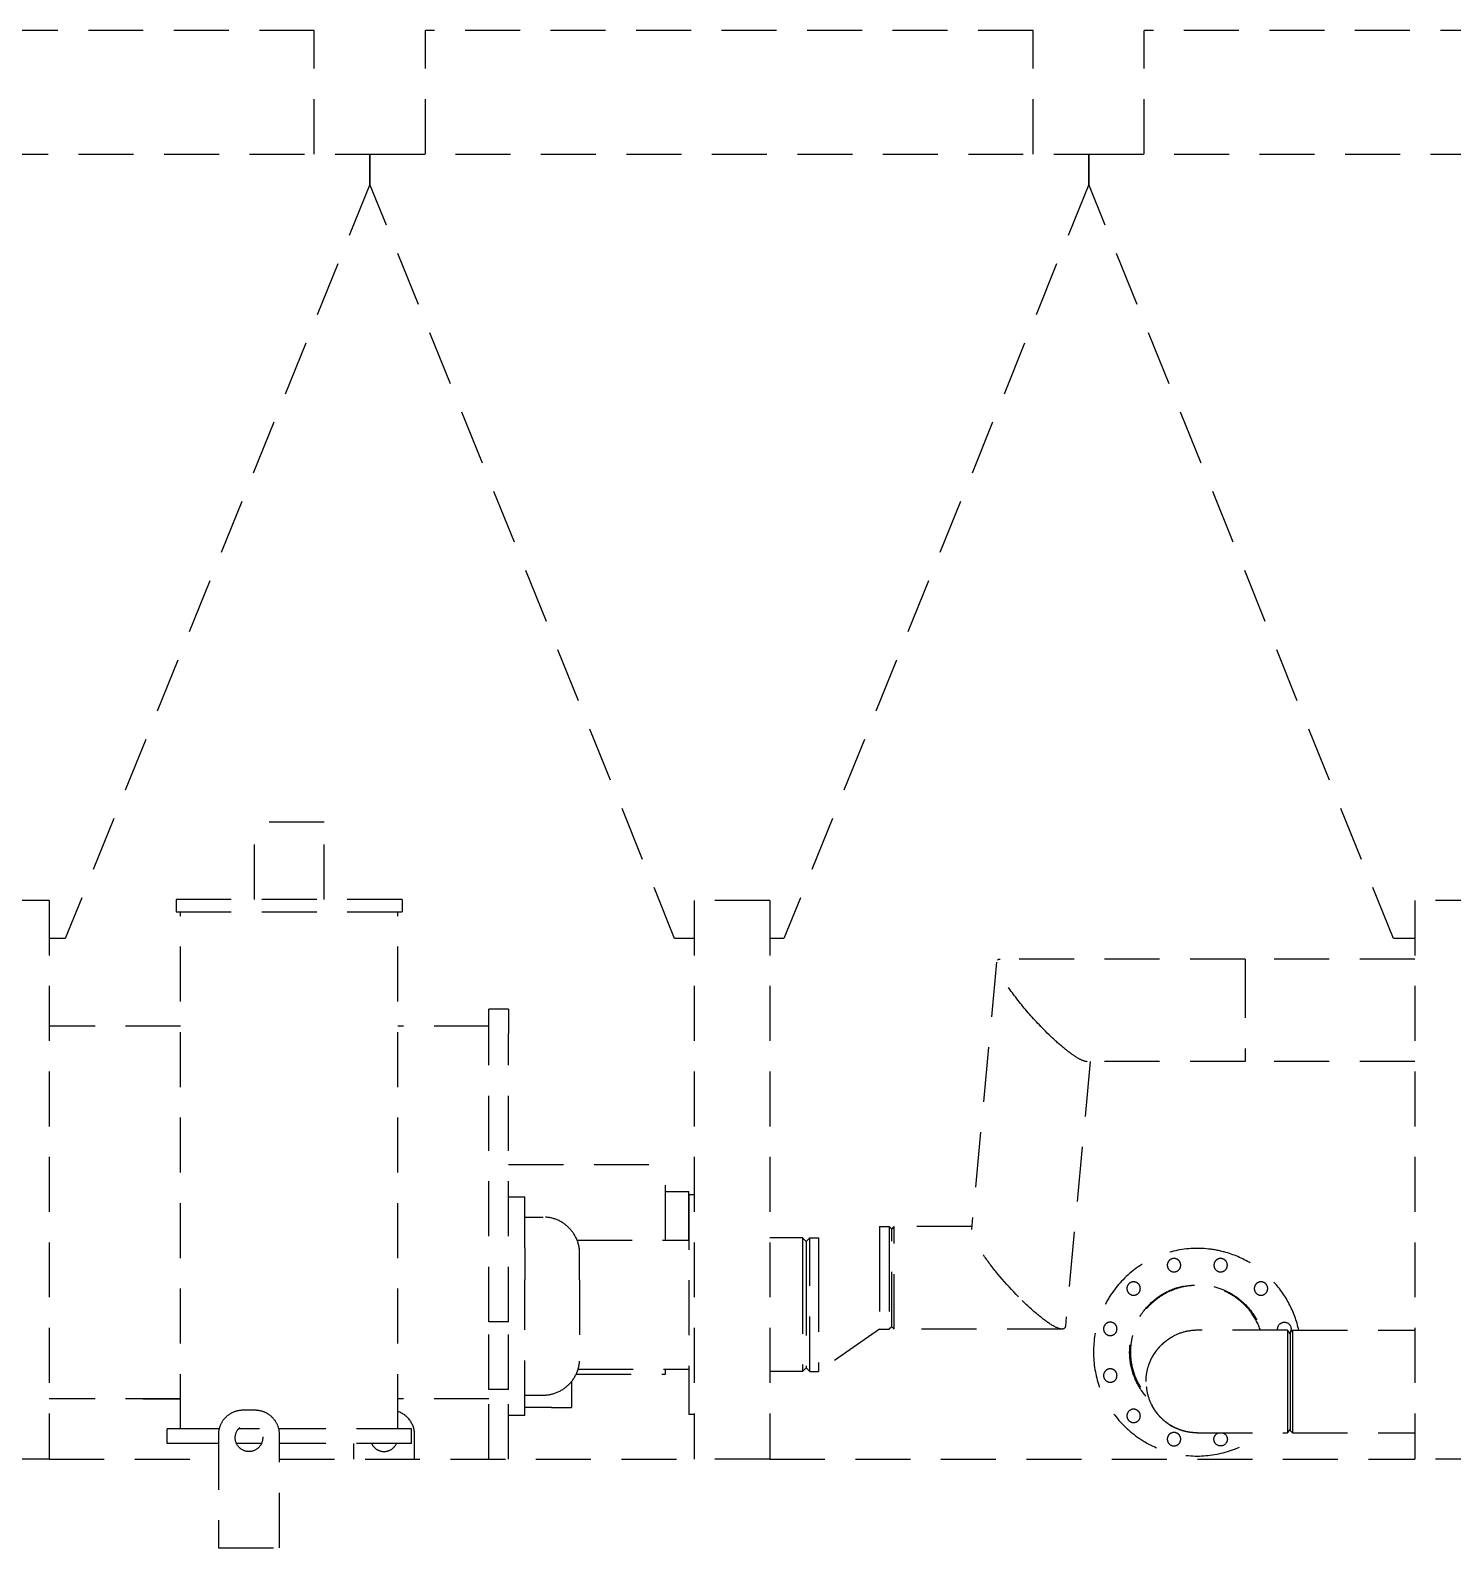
# Model space of a CAD drawing. Header units: millimetres. Extents: x 19868 to 801382, y -4805 to 85279.
# Drawn here: x 146994 to 149323, y 76594 to 79079 of the extents above; entities that cross this region are included whole.
import ezdxf

# ---------------------------------------------------------------- set-up
doc = ezdxf.new("R2010")
doc.units = ezdxf.units.MM
doc.header["$LTSCALE"] = 250
doc.linetypes.add('HID', pattern=[2.8, 1.8, -1])
doc.layers.add('A-ELE-252', color=252, linetype='Continuous')

# ---------------------------------------------------------------- blocks, each defined once
blk = doc.blocks.new('냉동기')
at = {"layer": 'A-ELE-252', "linetype": 'HID', "ltscale": 0.2, "extrusion": (0, 1, 0)}
for p, q in [((204056.1, 69695.9), (203061.1, 69695.9)), ((204056.1, 69695.9), (203061.1, 69695.9)), ((204056.1, 69493.4), (204056.1, 69695.9)), ((204056.1, 69493.4), (204056.1, 69695.9)), ((205233.1, 69695.9), (204238.1, 69695.9)), ((204238.1, 69493.4), (204238.1, 69695.9)), ((205233.1, 69695.9), (204238.1, 69695.9)), ((204238.1, 69493.4), (204238.1, 69695.9)), ((205233.1, 69493.4), (205233.1, 69695.9)), ((205233.1, 69493.4), (205233.1, 69695.9)), ((206410.1, 69695.9), (205415.1, 69695.9)), ((205415.1, 69493.4), (205415.1, 69695.9)), ((206410.1, 69695.9), (205415.1, 69695.9)), ((205415.1, 69493.4), (205415.1, 69695.9)), ((202970.1, 69493.4), (204147.1, 69493.4)), ((202970.1, 69493.4), (204147.1, 69493.4)), ((204147.1, 69493.4), (204147.1, 69443.4)), ((204147.1, 69443.4), (204147.1, 69493.4)), ((204147.1, 69493.4), (205324.1, 69493.4)), ((204147.1, 69443.4), (204147.1, 69493.4)), ((204147.1, 69493.4), (205324.1, 69493.4)), ((204147.1, 69493.4), (204147.1, 69443.4)), ((205324.1, 69493.4), (205324.1, 69443.4)), ((205324.1, 69443.4), (205324.1, 69493.4)), ((205324.1, 69493.4), (206501.1, 69493.4)), ((205324.1, 69443.4), (205324.1, 69493.4)), ((205324.1, 69493.4), (206501.1, 69493.4)), ((205324.1, 69493.4), (205324.1, 69443.4)), ((204147.1, 69443.4), (203648.2, 68208.4)), ((204147.1, 69443.4), (203648.2, 68208.4)), ((204646.1, 68208.4), (204147.1, 69443.4)), ((204646.1, 68208.4), (204147.1, 69443.4)), ((205324.1, 69443.4), (204825.2, 68208.4)), ((205324.1, 69443.4), (204825.2, 68208.4)), ((205823.1, 68208.4), (205324.1, 69443.4)), ((205823.1, 68208.4), (205324.1, 69443.4)), ((204072.1, 68399.3), (203958.1, 68399.3)), ((203958.1, 68272.3), (203958.1, 68399.3)), ((204072.1, 68399.3), (203958.1, 68399.3)), ((203958.1, 68272.3), (203958.1, 68399.3)), ((204072.1, 68272.3), (204072.1, 68399.3)), ((204072.1, 68272.3), (204072.1, 68399.3)), ((203622.1, 68270.9), (203498.1, 68270.9)), ((203622.1, 68270.9), (203498.1, 68270.9)), ((203622.1, 68270.9), (203622.1, 67355.9)), ((203622.1, 68270.9), (203622.1, 67355.9)), ((204200.1, 68272.3), (203830.1, 68272.3)), ((203830.1, 68272.3), (203830.1, 68252.3)), ((204200.1, 68272.3), (203830.1, 68272.3)), ((203830.1, 68272.3), (203830.1, 68252.3)), ((204200.1, 68272.3), (204200.1, 68252.3)), ((204200.1, 68272.3), (204200.1, 68252.3)), ((204678.1, 68270.9), (204678.1, 67355.9)), ((204802.1, 68270.9), (204678.1, 68270.9)), ((204678.1, 68270.9), (204678.1, 67355.9)), ((204802.1, 68270.9), (204678.1, 68270.9)), ((204802.1, 68270.9), (204802.1, 67355.9)), ((204802.1, 68270.9), (204802.1, 67355.9)), ((205858.1, 68270.9), (205858.1, 67355.9)), ((205982.1, 68270.9), (205858.1, 68270.9)), ((205858.1, 68270.9), (205858.1, 67355.9)), ((205982.1, 68270.9), (205858.1, 68270.9)), ((203830.1, 68252.3), (204200.1, 68252.3)), ((203830.1, 68252.3), (204200.1, 68252.3)), ((203837.1, 67405.3), (203837.1, 68252.3)), ((203837.1, 67405.3), (203837.1, 68252.3)), ((204193.1, 67405.3), (204193.1, 68252.3)), ((204193.1, 67405.3), (204193.1, 68252.3)), ((203648.2, 68208.4), (203622.1, 68208.4)), ((203648.2, 68208.4), (203622.1, 68208.4)), ((204678.1, 68208.4), (204646.1, 68208.4)), ((204678.1, 68208.4), (204646.1, 68208.4)), ((204825.2, 68208.4), (204802.1, 68208.4)), ((204825.2, 68208.4), (204802.1, 68208.4)), ((205858.1, 68208.4), (205823.1, 68208.4)), ((205858.1, 68208.4), (205823.1, 68208.4)), ((205173.4, 68169.9), (205132.2, 67731.9)), ((205173.4, 68169.9), (205132.2, 67731.9)), ((205580.1, 68174.9), (205178.9, 68174.8)), ((205580.1, 68174.9), (205178.9, 68174.8)), ((205858.1, 68174.9), (205580.1, 68174.9)), ((205858.1, 68174.9), (205580.1, 68174.9)), ((205580.1, 68168.5), (205580.1, 68006.9)), ((205580.1, 68168.5), (205580.1, 68006.9)), ((204342.1, 68052.9), (204342.1, 68092.9)), ((204374.1, 68092.9), (204342.1, 68092.9)), ((204342.1, 68052.9), (204342.1, 68092.9)), ((204374.1, 68092.9), (204342.1, 68092.9)), ((204374.1, 68092.9), (204374.1, 68052.9)), ((204374.1, 68092.9), (204374.1, 68052.9)), ((203837.1, 68064.9), (203622.1, 68064.9)), ((203837.1, 68064.9), (203622.1, 68064.9)), ((204342.1, 68064.9), (204193.1, 68064.9)), ((204342.1, 68064.9), (204193.1, 68064.9)), ((204342.1, 67580.9), (204342.1, 68052.9)), ((204342.1, 67580.9), (204342.1, 68052.9)), ((204374.1, 67580.9), (204374.1, 68052.9)), ((204374.1, 67580.9), (204374.1, 68052.9)), ((205326.8, 68006.9), (205286, 67573.8)), ((205326.8, 68006.9), (205286, 67573.8)), ((205580.1, 68006.9), (205321.9, 68006.9)), ((205580.1, 68006.9), (205321.9, 68006.9)), ((205858.1, 68006.9), (205580.1, 68006.9)), ((205858.1, 68006.9), (205580.1, 68006.9)), ((204374.1, 67838.2), (204631, 67838.2)), ((204374.1, 67838.2), (204631, 67838.2)), ((204631, 67714.4), (204631, 67838.2)), ((204631, 67714.4), (204631, 67838.2)), ((204631, 67794.1), (204669.1, 67794.1)), ((204631, 67794.1), (204669.1, 67794.1)), ((204669.1, 67714.4), (204669.1, 67794.1)), ((204669.1, 67714.4), (204669.1, 67794.1)), ((204374.1, 67785.4), (204400.6, 67785.4)), ((204374.1, 67785.4), (204400.6, 67785.4)), ((204400.6, 67701.9), (204400.6, 67785.4)), ((204400.6, 67701.9), (204400.6, 67785.4)), ((204669.1, 67788.9), (204669.1, 67428.9)), ((204678.1, 67788.9), (204669.1, 67788.9)), ((204669.1, 67788.9), (204669.1, 67428.9)), ((204678.1, 67788.9), (204669.1, 67788.9)), ((204400.6, 67752.4), (204430.6, 67752.4)), ((204400.6, 67752.4), (204430.6, 67752.4)), ((204855.6, 67718.5), (204802.1, 67718.5)), ((204855.6, 67718.5), (204802.1, 67718.5)), ((204861.6, 67712.5), (204855.6, 67718.5)), ((204861.6, 67712.5), (204855.6, 67718.5)), ((204861.6, 67712.5), (204867.6, 67718.5)), ((204861.6, 67712.5), (204867.6, 67718.5)), ((204867.6, 67718.5), (204881.6, 67718.5)), ((204867.6, 67718.5), (204881.6, 67718.5)), ((204981.6, 67736.8), (204997.6, 67736.8)), ((204981.6, 67736.8), (204997.6, 67736.8)), ((205001.6, 67732.8), (204997.6, 67736.8)), ((205001.6, 67732.8), (204997.6, 67736.8)), ((205001.6, 67732.8), (205005.6, 67736.8)), ((205001.6, 67732.8), (205005.6, 67736.8)), ((205132.6, 67736.8), (205005.6, 67736.8)), ((205132.6, 67736.8), (205005.6, 67736.8)), ((204400.6, 67701.9), (204400.6, 67649.7)), ((204400.6, 67701.9), (204400.6, 67649.7)), ((204486.5, 67714.4), (204669.1, 67714.4)), ((204486.5, 67714.4), (204669.1, 67714.4)), ((204490.6, 67649.7), (204490.6, 67692.4)), ((204490.6, 67649.7), (204490.6, 67692.4)), ((204400.6, 67427.7), (204400.6, 67649.7)), ((204400.6, 67427.7), (204400.6, 67649.7)), ((204490.6, 67649.7), (204490.6, 67520.7)), ((204490.6, 67649.7), (204490.6, 67520.7)), ((204342.1, 67469.9), (204342.1, 67580.9)), ((204374.1, 67580.9), (204342.1, 67580.9)), ((204342.1, 67469.9), (204342.1, 67580.9)), ((204374.1, 67580.9), (204342.1, 67580.9)), ((204374.1, 67469.9), (204374.1, 67580.9)), ((204374.1, 67469.9), (204374.1, 67580.9)), ((204981.6, 67568.8), (204881.7, 67499.5)), ((204981.6, 67568.8), (204881.7, 67499.5)), ((204981.6, 67568.8), (204997.6, 67568.8)), ((204981.6, 67568.8), (204997.6, 67568.8)), ((205001.6, 67572.8), (204997.6, 67568.8)), ((205001.6, 67572.8), (204997.6, 67568.8)), ((205001.6, 67572.8), (205005.6, 67568.8)), ((205001.6, 67572.8), (205005.6, 67568.8)), ((205280.6, 67568.9), (205005.6, 67568.8)), ((205280.6, 67568.9), (205005.6, 67568.8)), ((205649.8, 67566.9), (205502.1, 67566.9)), ((205649.8, 67566.9), (205502.1, 67566.9)), ((205654, 67562.9), (205658, 67566.9)), ((205654, 67562.9), (205658, 67566.9)), ((205654, 67562.9), (205654, 67482.9)), ((205654, 67562.9), (205654, 67482.9)), ((205658, 67566.9), (205658, 67482.9)), ((205658, 67566.9), (205858.1, 67566.9)), ((205658, 67566.9), (205658, 67482.9)), ((205658, 67566.9), (205858.1, 67566.9)), ((204485, 67495.3), (204631, 67495.3)), ((204485, 67495.3), (204631, 67495.3)), ((204488.1, 67503.5), (204669.1, 67503.5)), ((204488.1, 67503.5), (204669.1, 67503.5)), ((204631, 67495.3), (204631, 67503.5)), ((204631, 67495.3), (204631, 67503.5)), ((204855.7, 67499.5), (204802.1, 67499.5)), ((204855.7, 67499.5), (204802.1, 67499.5)), ((204861.7, 67505.5), (204855.7, 67499.5)), ((204861.7, 67505.5), (204855.7, 67499.5)), ((204861.7, 67505.5), (204867.7, 67499.5)), ((204861.7, 67505.5), (204867.7, 67499.5)), ((204867.7, 67499.5), (204881.7, 67499.5)), ((204867.7, 67499.5), (204881.7, 67499.5)), ((204342.1, 67355.9), (204342.1, 67469.9)), ((204374.1, 67469.9), (204342.1, 67469.9)), ((204342.1, 67355.9), (204342.1, 67469.9)), ((204374.1, 67469.9), (204342.1, 67469.9)), ((204374.1, 67355.9), (204374.1, 67469.9)), ((204374.1, 67355.9), (204374.1, 67469.9)), ((204477.1, 67482.8), (204477.1, 67440.2)), ((204477.1, 67482.8), (204477.1, 67440.2)), ((205654, 67482.9), (205654, 67402.9)), ((205654, 67482.9), (205654, 67402.9)), ((205658, 67482.9), (205658, 67398.9)), ((205658, 67482.9), (205658, 67398.9)), ((203837.1, 67454.9), (203622.1, 67454.9)), ((203837.1, 67454.9), (203622.1, 67454.9)), ((203775.1, 67454.9), (203775.1, 67453.9)), ((203775.1, 67454.9), (203775.1, 67453.9)), ((203837.1, 67453.9), (203775.1, 67453.9)), ((203837.1, 67453.9), (203775.1, 67453.9)), ((204342.1, 67454.9), (204193.1, 67454.9)), ((204342.1, 67454.9), (204193.1, 67454.9)), ((204400.6, 67460.7), (204430.6, 67460.7)), ((204400.6, 67460.7), (204430.6, 67460.7)), ((203959.1, 67435.9), (203939.1, 67435.9)), ((203959.1, 67435.9), (203939.1, 67435.9)), ((204374.1, 67427.7), (204400.6, 67427.7)), ((204374.1, 67427.7), (204400.6, 67427.7)), ((204444.5, 67440.2), (204400.6, 67440.2)), ((204444.5, 67440.2), (204400.6, 67440.2)), ((204444.5, 67440.2), (204477.1, 67440.2)), ((204444.5, 67440.2), (204477.1, 67440.2)), ((204678.1, 67428.9), (204669.1, 67428.9)), ((204678.1, 67428.9), (204669.1, 67428.9)), ((203900.2, 67405.3), (203815.1, 67405.3)), ((203815.1, 67381.3), (203815.1, 67405.3)), ((203900.2, 67405.3), (203815.1, 67405.3)), ((203815.1, 67381.3), (203815.1, 67405.3)), ((203899.1, 67395.9), (203899.1, 67210.9)), ((203899.1, 67395.9), (203899.1, 67210.9)), ((203966.4, 67405.3), (203931.8, 67405.3)), ((203966.4, 67405.3), (203931.8, 67405.3)), ((204215.1, 67405.3), (203998, 67405.3)), ((204215.1, 67405.3), (203998, 67405.3)), ((203999.1, 67210.9), (203999.1, 67395.9)), ((203999.1, 67210.9), (203999.1, 67395.9)), ((204215.1, 67381.3), (204215.1, 67405.3)), ((204215.1, 67381.3), (204215.1, 67405.3)), ((204220.3, 67355.9), (204220.3, 67395.9)), ((204220.3, 67355.9), (204220.3, 67395.9)), ((205502.1, 67398.9), (205649.8, 67398.9)), ((205502.1, 67398.9), (205649.8, 67398.9)), ((205654, 67402.9), (205658, 67398.9)), ((205654, 67402.9), (205658, 67398.9)), ((205658, 67398.9), (205858.1, 67398.9)), ((205658, 67398.9), (205858.1, 67398.9)), ((203899.1, 67381.3), (203815.1, 67381.3)), ((203899.1, 67381.3), (203815.1, 67381.3)), ((203969.5, 67381.3), (203928.8, 67381.3)), ((203969.5, 67381.3), (203928.8, 67381.3)), ((204215.1, 67381.3), (203999.1, 67381.3)), ((204215.1, 67381.3), (203999.1, 67381.3)), ((204120.3, 67381.3), (204120.3, 67355.9)), ((204120.3, 67381.3), (204120.3, 67355.9)), ((203622.1, 67355.9), (203498.1, 67355.9)), ((203622.1, 67355.9), (203498.1, 67355.9)), ((203622.1, 67355.9), (203899.1, 67355.9)), ((203622.1, 67355.9), (203899.1, 67355.9)), ((203999.1, 67355.9), (204678.1, 67355.9)), ((203999.1, 67355.9), (204678.1, 67355.9)), ((204802.1, 67355.9), (204678.1, 67355.9)), ((204802.1, 67355.9), (204678.1, 67355.9)), ((204802.1, 67355.9), (205858.1, 67355.9)), ((204802.1, 67355.9), (205858.1, 67355.9)), ((205982.1, 67355.9), (205858.1, 67355.9)), ((205982.1, 67355.9), (205858.1, 67355.9)), ((203899.1, 67210.9), (203999.1, 67210.9)), ((203899.1, 67210.9), (203999.1, 67210.9))]:
    blk.add_line(p, q, dxfattribs=at)
at = {"layer": 'A-ELE-252', "linetype": 'HID', "ltscale": 0.2, "extrusion": (0, 0, -1)}
for centre in [(-205463.8, 67673.5), (-205463.8, 67673.5), (-205540.2, 67673.5), (-205540.2, 67673.5), (-205397.7, 67635.3), (-205397.7, 67635.3), (-205606.3, 67635.3), (-205606.3, 67635.3), (-205359.5, 67569.2), (-205359.5, 67569.2), (-205359.5, 67492.8), (-205359.5, 67492.8), (-205397.7, 67426.7), (-205397.7, 67426.7), (-205463.8, 67388.5), (-205463.8, 67388.5)]:
    blk.add_circle(centre, 11, dxfattribs=at)
at = {"layer": 'A-ELE-252', "linetype": 'HID', "ltscale": 0.2}
blk.add_circle((203949.1, 67390.9), 22.5, dxfattribs=at)
blk.add_circle((203949.1, 67390.9), 22.5, dxfattribs=at)
for centre, radius, start, end in [((204430.6, 67692.4), 60, 0, 90), ((204430.6, 67692.4), 60, 0, 90), ((205502, 67531), 170, 75, 309.0079), ((205502, 67531), 170, 75, 309.0079), ((205502, 67531), 170, 12.1913, 75), ((205502, 67531), 170, 12.1913, 75), ((205502, 67482.9), 84, 89.9612, 270.0388), ((205502, 67482.9), 84, 89.9612, 270.0388), ((204430.6, 67520.7), 60, 270, 0), ((204430.6, 67520.7), 60, 270, 0), ((205502, 67531), 109.5, 180, 212.0014), ((205502, 67531), 109.5, 180, 212.0014), ((203939.1, 67395.9), 40, 90, 180), ((203939.1, 67395.9), 40, 90, 180), ((203959.1, 67395.9), 40, 0, 90), ((203959.1, 67395.9), 40, 0, 90), ((204180.3, 67395.9), 40, 0, 71.3371), ((204180.3, 67395.9), 40, 0, 71.3371), ((204170.3, 67390.9), 22.5, 205.2562, 334.7438), ((204170.3, 67390.9), 22.5, 205.2562, 334.7438)]:
    blk.add_arc(centre, radius, start, end, dxfattribs=at)
at = {"layer": 'A-ELE-252', "linetype": 'HID', "ltscale": 0.2, "extrusion": (0, 0, -1)}
for centre, radius, start, end in [((-205502, 67531), 110.8, 319.3478, 105), ((-205502, 67531), 110.8, 319.3478, 105), ((-205502, 67531), 110.8, 105, 161.0857), ((-205502, 67531), 110.8, 105, 161.0857), ((-205644.5, 67569.2), 11, 348.0597, 219.9627), ((-205644.5, 67569.2), 11, 348.0597, 219.9627), ((-205540.2, 67388.5), 11, 345, 70.5782), ((-205540.2, 67388.5), 11, 345, 70.5782), ((-205540.2, 67388.5), 11, 109.4218, 345), ((-205540.2, 67388.5), 11, 109.4218, 345)]:
    blk.add_arc(centre, radius, start, end, dxfattribs=at)
for centre, major_axis, ratio, start_param, end_param in [((205250.4, 68090.8), (-75.3, 82.7), 0.191442, -1.778805, 0.172476), ((205250.4, 68090.8), (-75.3, 82.7), 0.191442, -1.778805, 0.172476), ((205580.1, 68090.9), (0, 84), 0.000641, 0, 0.392809), ((205580.1, 68090.9), (0, 84), 0.000641, 0, 0.392809), ((205250.4, 68090.8), (-75.3, 82.7), 0.191442, -2.969117, -1.778805), ((205250.4, 68090.8), (-75.3, 82.7), 0.191442, -2.969117, -1.778805), ((204855.6, 67609), (0, 109.5), 0.000641, 0, 1.1781), ((204855.6, 67609), (0, 109.5), 0.000641, 0, 1.1781), ((204881.6, 67609), (0, 109.5), 0.000641, 0, 0.585949), ((204881.6, 67609), (0, 109.5), 0.000641, 0, 0.585949), ((204981.6, 67652.8), (0, 84), 0.000641, -0.000449, 0.585958), ((204981.6, 67652.8), (0, 84), 0.000641, -0.000449, 0.585958), ((204981.6, 67652.8), (0, -84), 0.000641, -2.555635, -1.996654), ((204981.6, 67652.8), (0, -84), 0.000641, -2.555635, -1.996654), ((204997.6, 67652.8), (0, 84), 0.000641, 0, 1.144939), ((204997.6, 67652.8), (0, 84), 0.000641, 0, 1.144939), ((205209.1, 67652.9), (-75.3, 82.7), 0.191442, -1.778805, -0.172476), ((205209.1, 67652.9), (-75.3, 82.7), 0.191442, -1.778805, -0.172476), ((204861.6, 67609), (0, 103.5), 0.000641, 0.000641, 1.1781), ((204861.6, 67609), (0, 103.5), 0.000641, 0.000641, 1.1781), ((204881.6, 67609), (0, -109.5), 0.000641, -2.555644, -1.996654), ((204881.6, 67609), (0, -109.5), 0.000641, -2.555644, -1.996654), ((204997.6, 67652.8), (0, -84), 0.000641, -1.996654, 0), ((204997.6, 67652.8), (0, -84), 0.000641, -1.996654, 0), ((204855.6, 67609), (0, -109.5), 0.000641, -1.963493, 0), ((204855.6, 67609), (0, -109.5), 0.000641, -1.963493, 0), ((204861.6, 67609), (0, -103.5), 0.000641, -1.963493, -0.000641), ((204861.6, 67609), (0, -103.5), 0.000641, -1.963493, -0.000641), ((205209.1, 67652.9), (-75.3, 82.7), 0.191442, 2.969117, 4.50438), ((205209.1, 67652.9), (-75.3, 82.7), 0.191442, 2.969117, 4.50438)]:
    blk.add_ellipse(centre, major_axis=major_axis, ratio=ratio, start_param=start_param, end_param=end_param, dxfattribs=at)
at = {"layer": 'A-ELE-252', "linetype": 'HID', "ltscale": 0.2}
for centre, major_axis, start_param, end_param in [((204867.6, 67609), (0, -109.5), -0.000641, 3.142234), ((204867.6, 67609), (0, -109.5), -0.000641, 3.142234), ((205001.6, 67652.8), (0, -80), 0.000641, 3.140951), ((205001.6, 67652.8), (0, -80), 0.000641, 3.140951), ((205005.6, 67652.8), (0, -84), -0.000641, 3.142234), ((205005.6, 67652.8), (0, -84), -0.000641, 3.142234)]:
    blk.add_ellipse(centre, major_axis=major_axis, ratio=0.000641, start_param=start_param, end_param=end_param, dxfattribs=at)
for points, knots in [([(204981.6, 67687.5), (204981.6, 67681.8), (204981.6, 67675.8), (204981.6, 67667.6), (204981.6, 67665.5), (204981.7, 67655.1), (204981.6, 67646.7), (204981.7, 67633.1), (204981.7, 67627.8), (204981.7, 67617.6), (204981.7, 67612.7), (204981.7, 67603.5), (204981.7, 67599.2), (204981.7, 67591.2), (204981.6, 67587.6), (204981.6, 67581.3), (204981.6, 67578.6), (204981.6, 67574.1), (204981.6, 67572.3), (204981.6, 67569.8), (204981.6, 67569.1), (204981.6, 67568.8), (204981.6, 67568.8), (204981.6, 67568.8)], [-26.392431, -26.392431, -26.392431, -26.392431, -24.50866, -24.50866, -23.882319, -23.882319, -21.371252, -21.371252, -19.736518, -19.736518, -18.101167, -18.101167, -16.466284, -16.466284, -14.831221, -14.831221, -13.196216, -13.196216, -11.561211, -11.561211, -9.926148, -9.926148, -9.626428, -9.626428, -9.626428, -9.626428]), ([(204981.6, 67687.5), (204981.6, 67681.8), (204981.6, 67675.8), (204981.6, 67667.6), (204981.6, 67665.5), (204981.7, 67655.1), (204981.6, 67646.7), (204981.7, 67633.1), (204981.7, 67627.8), (204981.7, 67617.6), (204981.7, 67612.7), (204981.7, 67603.5), (204981.7, 67599.2), (204981.7, 67591.2), (204981.6, 67587.6), (204981.6, 67581.3), (204981.6, 67578.6), (204981.6, 67574.1), (204981.6, 67572.3), (204981.6, 67569.8), (204981.6, 67569.1), (204981.6, 67568.8), (204981.6, 67568.8), (204981.6, 67568.8)], [-26.392431, -26.392431, -26.392431, -26.392431, -24.50866, -24.50866, -23.882319, -23.882319, -21.371252, -21.371252, -19.736518, -19.736518, -18.101167, -18.101167, -16.466284, -16.466284, -14.831221, -14.831221, -13.196216, -13.196216, -11.561211, -11.561211, -9.926148, -9.926148, -9.626428, -9.626428, -9.626428, -9.626428]), ([(204881.7, 67654.2), (204881.7, 67649), (204881.7, 67643.6), (204881.7, 67632.6), (204881.7, 67627), (204881.7, 67609.9), (204881.7, 67598.4), (204881.7, 67580.3), (204881.7, 67573.6), (204881.7, 67561.2), (204881.7, 67555.5), (204881.7, 67544.3), (204881.7, 67538.9), (204881.7, 67528.7), (204881.7, 67524), (204881.7, 67515.8), (204881.7, 67512.2), (204881.7, 67506.3), (204881.7, 67504), (204881.7, 67500.8), (204881.7, 67499.8), (204881.7, 67499.5), (204881.7, 67499.5), (204881.7, 67499.5)], [-34.414492, -34.414492, -34.414492, -34.414492, -32.698957, -32.698957, -30.985837, -30.985837, -27.552912, -27.552912, -25.44615, -25.44615, -23.528855, -23.528855, -21.471463, -21.471463, -19.339294, -19.339294, -17.207246, -17.207246, -15.075199, -15.075199, -12.94303, -12.94303, -12.543632, -12.543632, -12.543632, -12.543632]), ([(204881.7, 67654.2), (204881.7, 67649), (204881.7, 67643.6), (204881.7, 67632.6), (204881.7, 67627), (204881.7, 67609.9), (204881.7, 67598.4), (204881.7, 67580.3), (204881.7, 67573.6), (204881.7, 67561.2), (204881.7, 67555.5), (204881.7, 67544.3), (204881.7, 67538.9), (204881.7, 67528.7), (204881.7, 67524), (204881.7, 67515.8), (204881.7, 67512.2), (204881.7, 67506.3), (204881.7, 67504), (204881.7, 67500.8), (204881.7, 67499.8), (204881.7, 67499.5), (204881.7, 67499.5), (204881.7, 67499.5)], [-34.414492, -34.414492, -34.414492, -34.414492, -32.698957, -32.698957, -30.985837, -30.985837, -27.552912, -27.552912, -25.44615, -25.44615, -23.528855, -23.528855, -21.471463, -21.471463, -19.339294, -19.339294, -17.207246, -17.207246, -15.075199, -15.075199, -12.94303, -12.94303, -12.543632, -12.543632, -12.543632, -12.543632]), ([(205605.4, 67566.9), (205601.9, 67577), (205597, 67586.5), (205586.6, 67600.9), (205582, 67606.2), (205572.2, 67615.3), (205567.1, 67619.3), (205556, 67626.5), (205549.9, 67629.7), (205537, 67635), (205530.2, 67637.1), (205516.2, 67639.8), (205509.1, 67640.5), (205494.9, 67640.5), (205487.8, 67639.8), (205473.8, 67637.1), (205467, 67635), (205454.1, 67629.7), (205448, 67626.5), (205436.9, 67619.3), (205431.8, 67615.3), (205422, 67606.2), (205417.4, 67600.9), (205406.6, 67585.9), (205401.3, 67575.6), (205396.1, 67559.3), (205394.7, 67553.7), (205392.9, 67542.5), (205392.5, 67536.7), (205392.5, 67531)], [-30.756511, -30.756511, -30.756511, -30.756511, -27.552912, -27.552912, -25.44615, -25.44615, -23.528855, -23.528855, -21.471463, -21.471463, -19.339294, -19.339294, -17.207246, -17.207246, -15.075199, -15.075199, -12.94303, -12.94303, -10.885638, -10.885638, -8.968343, -8.968343, -6.861581, -6.861581, -3.428656, -3.428656, -1.715536, -1.715536, -0.000001, -0.000001, -0.000001, -0.000001]), ([(205605.4, 67566.9), (205601.9, 67577), (205597, 67586.5), (205586.6, 67600.9), (205582, 67606.2), (205572.2, 67615.3), (205567.1, 67619.3), (205556, 67626.5), (205549.9, 67629.7), (205537, 67635), (205530.2, 67637.1), (205516.2, 67639.8), (205509.1, 67640.5), (205494.9, 67640.5), (205487.8, 67639.8), (205473.8, 67637.1), (205467, 67635), (205454.1, 67629.7), (205448, 67626.5), (205436.9, 67619.3), (205431.8, 67615.3), (205422, 67606.2), (205417.4, 67600.9), (205406.6, 67585.9), (205401.3, 67575.6), (205396.1, 67559.3), (205394.7, 67553.7), (205392.9, 67542.5), (205392.5, 67536.7), (205392.5, 67531)], [-30.756511, -30.756511, -30.756511, -30.756511, -27.552912, -27.552912, -25.44615, -25.44615, -23.528855, -23.528855, -21.471463, -21.471463, -19.339294, -19.339294, -17.207246, -17.207246, -15.075199, -15.075199, -12.94303, -12.94303, -10.885638, -10.885638, -8.968343, -8.968343, -6.861581, -6.861581, -3.428656, -3.428656, -1.715536, -1.715536, -0.000001, -0.000001, -0.000001, -0.000001]), ([(205418, 67482.9), (205418, 67487.8), (205418.5, 67492.7), (205420.1, 67502.3), (205421.4, 67507), (205424.2, 67514.6), (205425.5, 67517.6), (205427.7, 67522.2), (205428.6, 67523.8), (205430.6, 67527.2), (205431.8, 67529), (205433.6, 67531.7), (205434.3, 67532.6), (205436.6, 67535.7), (205438.4, 67537.8), (205441.1, 67540.8), (205442.1, 67541.8), (205445, 67544.6), (205447, 67546.4), (205450.2, 67549), (205451.3, 67549.9), (205454.6, 67552.3), (205456.8, 67553.8), (205461.5, 67556.6), (205463.9, 67557.8), (205467.7, 67559.6), (205468.9, 67560.1), (205472.7, 67561.7), (205475.3, 67562.6), (205480.5, 67564.2), (205483.1, 67564.8), (205488.5, 67565.9), (205491.2, 67566.3), (205496.6, 67566.8), (205499.3, 67566.9), (205502.1, 67566.9)], [-26.403271, -26.403271, -26.403271, -26.403271, -24.941645, -24.941645, -23.480002, -23.480002, -22.505924, -22.505924, -21.949409, -21.949409, -21.31338, -21.31338, -20.974183, -20.974183, -20.156264, -20.156264, -19.747321, -19.747321, -18.929324, -18.929324, -18.520346, -18.520346, -17.702258, -17.702258, -16.884092, -16.884092, -16.475049, -16.475049, -15.656792, -15.656792, -14.838445, -14.838445, -14.020038, -14.020038, -13.202611, -13.202611, -13.202611, -13.202611]), ([(205418, 67482.9), (205418, 67487.8), (205418.5, 67492.7), (205420.1, 67502.3), (205421.4, 67507), (205424.2, 67514.6), (205425.5, 67517.6), (205427.7, 67522.2), (205428.6, 67523.8), (205430.6, 67527.2), (205431.8, 67529), (205433.6, 67531.7), (205434.3, 67532.6), (205436.6, 67535.7), (205438.4, 67537.8), (205441.1, 67540.8), (205442.1, 67541.8), (205445, 67544.6), (205447, 67546.4), (205450.2, 67549), (205451.3, 67549.9), (205454.6, 67552.3), (205456.8, 67553.8), (205461.5, 67556.6), (205463.9, 67557.8), (205467.7, 67559.6), (205468.9, 67560.1), (205472.7, 67561.7), (205475.3, 67562.6), (205480.5, 67564.2), (205483.1, 67564.8), (205488.5, 67565.9), (205491.2, 67566.3), (205496.6, 67566.8), (205499.3, 67566.9), (205502.1, 67566.9)], [-26.403271, -26.403271, -26.403271, -26.403271, -24.941645, -24.941645, -23.480002, -23.480002, -22.505924, -22.505924, -21.949409, -21.949409, -21.31338, -21.31338, -20.974183, -20.974183, -20.156264, -20.156264, -19.747321, -19.747321, -18.929324, -18.929324, -18.520346, -18.520346, -17.702258, -17.702258, -16.884092, -16.884092, -16.475049, -16.475049, -15.656792, -15.656792, -14.838445, -14.838445, -14.020038, -14.020038, -13.202611, -13.202611, -13.202611, -13.202611]), ([(205649.8, 67566.9), (205649.8, 67566.9), (205649.8, 67566.9), (205649.8, 67566.9), (205649.8, 67566.8), (205649.8, 67566.3), (205649.8, 67565.9), (205649.8, 67564.8), (205649.8, 67564.1), (205649.8, 67562.6), (205649.8, 67561.7), (205649.8, 67560.1), (205649.8, 67559.6), (205649.8, 67557.8), (205649.8, 67556.6), (205649.8, 67553.8), (205649.8, 67552.3), (205649.8, 67549.8), (205649.8, 67549), (205649.8, 67546.4), (205649.8, 67544.6), (205649.7, 67541.7), (205649.7, 67540.8), (205649.7, 67537.8), (205649.7, 67535.7), (205649.7, 67532.6), (205649.7, 67531.7), (205649.7, 67529), (205649.7, 67527.2), (205649.7, 67523.8), (205649.7, 67522.1), (205649.7, 67517.6), (205649.7, 67514.6), (205649.7, 67507), (205649.7, 67502.2), (205649.7, 67492.7), (205649.7, 67487.8), (205649.7, 67482.9)], [-13.227223, -13.227223, -13.227223, -13.227223, -13.198919, -13.198919, -12.380547, -12.380547, -11.562225, -11.562225, -10.743963, -10.743963, -9.92579, -9.92579, -9.516789, -9.516789, -8.698709, -8.698709, -7.880705, -7.880705, -7.471768, -7.471768, -6.653857, -6.653857, -6.24496, -6.24496, -5.427125, -5.427125, -5.087965, -5.087965, -4.451982, -4.451982, -3.895508, -3.895508, -2.921607, -2.921607, -1.460617, -1.460617, -0.000001, -0.000001, -0.000001, -0.000001]), ([(205649.8, 67566.9), (205649.8, 67566.9), (205649.8, 67566.9), (205649.8, 67566.9), (205649.8, 67566.8), (205649.8, 67566.3), (205649.8, 67565.9), (205649.8, 67564.8), (205649.8, 67564.1), (205649.8, 67562.6), (205649.8, 67561.7), (205649.8, 67560.1), (205649.8, 67559.6), (205649.8, 67557.8), (205649.8, 67556.6), (205649.8, 67553.8), (205649.8, 67552.3), (205649.8, 67549.8), (205649.8, 67549), (205649.8, 67546.4), (205649.8, 67544.6), (205649.7, 67541.7), (205649.7, 67540.8), (205649.7, 67537.8), (205649.7, 67535.7), (205649.7, 67532.6), (205649.7, 67531.7), (205649.7, 67529), (205649.7, 67527.2), (205649.7, 67523.8), (205649.7, 67522.1), (205649.7, 67517.6), (205649.7, 67514.6), (205649.7, 67507), (205649.7, 67502.2), (205649.7, 67492.7), (205649.7, 67487.8), (205649.7, 67482.9)], [-13.227223, -13.227223, -13.227223, -13.227223, -13.198919, -13.198919, -12.380547, -12.380547, -11.562225, -11.562225, -10.743963, -10.743963, -9.92579, -9.92579, -9.516789, -9.516789, -8.698709, -8.698709, -7.880705, -7.880705, -7.471768, -7.471768, -6.653857, -6.653857, -6.24496, -6.24496, -5.427125, -5.427125, -5.087965, -5.087965, -4.451982, -4.451982, -3.895508, -3.895508, -2.921607, -2.921607, -1.460617, -1.460617, -0.000001, -0.000001, -0.000001, -0.000001]), ([(205502.1, 67398.9), (205502.1, 67398.9), (205502.1, 67398.9), (205499.3, 67398.9), (205496.6, 67399.1), (205491.2, 67399.6), (205488.5, 67400), (205483.1, 67401), (205480.5, 67401.7), (205475.2, 67403.3), (205472.7, 67404.2), (205468.9, 67405.7), (205467.6, 67406.3), (205463.9, 67408), (205461.5, 67409.3), (205456.8, 67412.1), (205454.6, 67413.6), (205451.3, 67416), (205450.2, 67416.8), (205447, 67419.4), (205445, 67421.2), (205442.1, 67424.1), (205441.1, 67425.1), (205438.3, 67428.1), (205436.6, 67430.2), (205434.3, 67433.3), (205433.6, 67434.2), (205431.8, 67436.9), (205430.6, 67438.6), (205428.6, 67442.1), (205427.7, 67443.7), (205425.5, 67448.3), (205424.2, 67451.3), (205421.4, 67458.9), (205420.1, 67463.6), (205418.5, 67473.2), (205418, 67478.1), (205418, 67482.9)], [-13.199295, -13.199295, -13.199295, -13.199295, -13.198968, -13.198968, -12.380595, -12.380595, -11.562273, -11.562273, -10.744011, -10.744011, -9.925838, -9.925838, -9.516837, -9.516837, -8.698757, -8.698757, -7.880753, -7.880753, -7.471816, -7.471816, -6.653905, -6.653905, -6.245007, -6.245007, -5.427173, -5.427173, -5.088015, -5.088015, -4.452037, -4.452037, -3.895567, -3.895567, -2.921665, -2.921665, -1.460657, -1.460657, -0.000001, -0.000001, -0.000001, -0.000001]), ([(205502.1, 67398.9), (205502.1, 67398.9), (205502.1, 67398.9), (205499.3, 67398.9), (205496.6, 67399.1), (205491.2, 67399.6), (205488.5, 67400), (205483.1, 67401), (205480.5, 67401.7), (205475.2, 67403.3), (205472.7, 67404.2), (205468.9, 67405.7), (205467.6, 67406.3), (205463.9, 67408), (205461.5, 67409.3), (205456.8, 67412.1), (205454.6, 67413.6), (205451.3, 67416), (205450.2, 67416.8), (205447, 67419.4), (205445, 67421.2), (205442.1, 67424.1), (205441.1, 67425.1), (205438.3, 67428.1), (205436.6, 67430.2), (205434.3, 67433.3), (205433.6, 67434.2), (205431.8, 67436.9), (205430.6, 67438.6), (205428.6, 67442.1), (205427.7, 67443.7), (205425.5, 67448.3), (205424.2, 67451.3), (205421.4, 67458.9), (205420.1, 67463.6), (205418.5, 67473.2), (205418, 67478.1), (205418, 67482.9)], [-13.199295, -13.199295, -13.199295, -13.199295, -13.198968, -13.198968, -12.380595, -12.380595, -11.562273, -11.562273, -10.744011, -10.744011, -9.925838, -9.925838, -9.516837, -9.516837, -8.698757, -8.698757, -7.880753, -7.880753, -7.471816, -7.471816, -6.653905, -6.653905, -6.245007, -6.245007, -5.427173, -5.427173, -5.088015, -5.088015, -4.452037, -4.452037, -3.895567, -3.895567, -2.921665, -2.921665, -1.460657, -1.460657, -0.000001, -0.000001, -0.000001, -0.000001]), ([(205649.7, 67482.9), (205649.7, 67478.1), (205649.7, 67473.2), (205649.7, 67463.6), (205649.7, 67458.9), (205649.7, 67451.2), (205649.7, 67448.3), (205649.7, 67443.7), (205649.7, 67442.1), (205649.7, 67438.6), (205649.7, 67436.8), (205649.7, 67434.2), (205649.7, 67433.3), (205649.7, 67430.2), (205649.7, 67428.1), (205649.7, 67425.1), (205649.7, 67424.1), (205649.8, 67421.2), (205649.8, 67419.4), (205649.8, 67416.8), (205649.8, 67416), (205649.8, 67413.6), (205649.8, 67412.1), (205649.8, 67409.3), (205649.8, 67408), (205649.8, 67406.3), (205649.8, 67405.7), (205649.8, 67404.2), (205649.8, 67403.3), (205649.8, 67401.7), (205649.8, 67401), (205649.8, 67400), (205649.8, 67399.6), (205649.8, 67399.1), (205649.8, 67398.9), (205649.8, 67398.9), (205649.8, 67398.9), (205649.8, 67398.9)], [-26.403272, -26.403272, -26.403272, -26.403272, -24.941629, -24.941629, -23.47997, -23.47997, -22.505888, -22.505888, -21.949369, -21.949369, -21.313335, -21.313335, -20.974136, -20.974136, -20.156216, -20.156216, -19.747273, -19.747273, -18.929276, -18.929276, -18.520298, -18.520298, -17.70221, -17.70221, -16.884044, -16.884044, -16.475001, -16.475001, -15.656744, -15.656744, -14.838396, -14.838396, -14.01999, -14.01999, -13.201532, -13.201532, -13.174681, -13.174681, -13.174681, -13.174681]), ([(205649.7, 67482.9), (205649.7, 67478.1), (205649.7, 67473.2), (205649.7, 67463.6), (205649.7, 67458.9), (205649.7, 67451.2), (205649.7, 67448.3), (205649.7, 67443.7), (205649.7, 67442.1), (205649.7, 67438.6), (205649.7, 67436.8), (205649.7, 67434.2), (205649.7, 67433.3), (205649.7, 67430.2), (205649.7, 67428.1), (205649.7, 67425.1), (205649.7, 67424.1), (205649.8, 67421.2), (205649.8, 67419.4), (205649.8, 67416.8), (205649.8, 67416), (205649.8, 67413.6), (205649.8, 67412.1), (205649.8, 67409.3), (205649.8, 67408), (205649.8, 67406.3), (205649.8, 67405.7), (205649.8, 67404.2), (205649.8, 67403.3), (205649.8, 67401.7), (205649.8, 67401), (205649.8, 67400), (205649.8, 67399.6), (205649.8, 67399.1), (205649.8, 67398.9), (205649.8, 67398.9), (205649.8, 67398.9), (205649.8, 67398.9)], [-26.403272, -26.403272, -26.403272, -26.403272, -24.941629, -24.941629, -23.47997, -23.47997, -22.505888, -22.505888, -21.949369, -21.949369, -21.313335, -21.313335, -20.974136, -20.974136, -20.156216, -20.156216, -19.747273, -19.747273, -18.929276, -18.929276, -18.520298, -18.520298, -17.70221, -17.70221, -16.884044, -16.884044, -16.475001, -16.475001, -15.656744, -15.656744, -14.838396, -14.838396, -14.01999, -14.01999, -13.201532, -13.201532, -13.174681, -13.174681, -13.174681, -13.174681])]:
    blk.add_open_spline(points, degree=3, knots=knots, dxfattribs=at)
for points in [[(205649.8, 67566.9), (205651.2, 67564.8), (205652.6, 67562.6), (205654, 67560.4)], [(205649.8, 67566.9), (205651.2, 67564.8), (205652.6, 67562.6), (205654, 67560.4)], [(204194.2, 67454.9), (204193.9, 67454.9), (204193.5, 67454.8), (204193.1, 67454.7)], [(204194.2, 67454.9), (204193.9, 67454.9), (204193.5, 67454.8), (204193.1, 67454.7)], [(205654, 67405.4), (205652.6, 67403.3), (205651.2, 67401.1), (205649.8, 67398.9)], [(205654, 67405.4), (205652.6, 67403.3), (205651.2, 67401.1), (205649.8, 67398.9)]]:
    blk.add_open_spline(points, degree=3, dxfattribs=at)
blk = doc.blocks.new('A$C28c004de')
at = {"layer": 'A-ELE-252', "linetype": 'HID', "ltscale": 0.2}
blk.add_blockref('냉동기', (-193943.8, -65695.9), dxfattribs=at)

msp = doc.modelspace()

# ---------------------------------------------------------------- block references
at = {"layer": 'A-ELE-252'}
msp.add_blockref('A$C28c004de', (137346.9, 75078.9, 0), dxfattribs=at)

doc.saveas('drawing.dxf')
